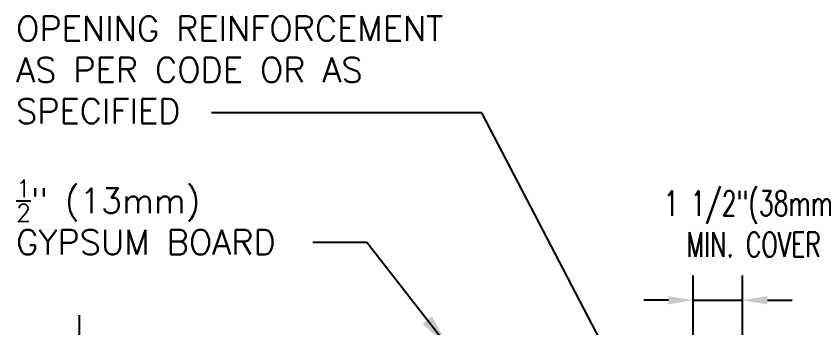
# Model space of a CAD drawing. Header units: inches. Extents: x 47.3 to 95.3, y 146.1 to 209.2.
# Drawn here: x 47.29 to 71.79, y 199.76 to 209.2 of the extents above; entities that cross this region are included whole.
import ezdxf

# ---------------------------------------------------------------- set-up
doc = ezdxf.new("R2010")
doc.units = ezdxf.units.IN
doc.header["$LTSCALE"] = 0.5
doc.header["$MEASUREMENT"] = 0
doc.layers.add('LINE9', color=9, linetype='Continuous')
doc.layers.add('TEXT', color=4, linetype='Continuous')
doc.styles.add('DIM', font='romans.shx', dxfattribs={"width": 0.7})
doc.styles.get("Standard").update_dxf_attribs({"font": 'romans.shx', "height": 0.75})
doc.dimstyles.new('ext_12', dxfattribs={"dimscale": 12, "dimtxt": 0.075, "dimasz": 0.09375, "dimexe": 0.09375, "dimexo": 0.0625, "dimgap": 0.0625, "dimtad": 1, "dimdec": 1, "dimzin": 2, "dimdsep": 46, "dimlunit": 4, "dimtxsty": 'DIM', "dimcen": 0.09, "dimdle": 0.09375, "dimclrt": 4, "dimadec": 0, "dimazin": 0, "dimtfac": 1, "dimtdec": 1, "dimtmove": 2, "dimatfit": 3, "dimfxl": 0, "dimfrac": 2, "dimtolj": 1, "dimtzin": 0, "dimarcsym": 0})
doc.dimstyles.new('ext_8', dxfattribs={"dimscale": 8, "dimtxt": 0.09375, "dimasz": 0.09375, "dimexe": 0.09375, "dimexo": 0.0625, "dimgap": 0.0625, "dimtad": 1, "dimdec": 6, "dimzin": 3, "dimdsep": 46, "dimlunit": 4, "dimtxsty": 'DIM', "dimcen": 0.09, "dimdle": 0.09375, "dimclrt": 4, "dimadec": 0, "dimazin": 0, "dimtfac": 1, "dimtdec": 6, "dimtmove": 2, "dimatfit": 3, "dimfxl": 0, "dimfrac": 2, "dimtolj": 1, "dimtzin": 0, "dimarcsym": 0})

# ---------------------------------------------------------------- blocks, each defined once
blk = doc.blocks.new('*D3')
at = {"layer": 'Defpoints', "color": 0}
for p in [(69.323, 200.592), (69.323, 195.763), (67.823, 194.516)]:
    blk.add_point(p, dxfattribs=at)
at = {"layer": 'TEXT', "color": 0, "lineweight": -2}
for p, q in [((67.823, 195.016), (67.823, 201.342)), ((69.323, 196.263), (69.323, 201.342)), ((67.073, 200.592), (66.323, 200.592)), ((67.823, 200.592), (69.323, 200.592)), ((70.073, 200.592), (70.823, 200.592))]:
    blk.add_line(p, q, dxfattribs=at)
at = {"layer": 'TEXT', "color": 0}
for points in [[(67.073, 200.717), (67.073, 200.467), (67.823, 200.592)], [(70.073, 200.717), (70.073, 200.467), (69.323, 200.592)]]:
    blk.add_solid(points, dxfattribs=at)
at = {"layer": 'TEXT', "color": 4, "insert": (69.656, 202.903), "char_height": 0.75, "attachment_point": 5, "style": 'DIM'}
blk.add_mtext('\\A1;1 1/2"(38mm)\\PMIN. COVER', dxfattribs=at)

msp = doc.modelspace()

# ---------------------------------------------------------------- linework, layer by layer
at = {"layer": 'LINE9'}
msp.add_line((49.2003142, 200.141024), (49.2003142, 194.281649), dxfattribs=at)

# ---------------------------------------------------------------- texts
at = {"layer": 'TEXT', "char_height": 0.75, "attachment_point": 4}
for s, insert, width in [('\\A1;OPENING REINFORCEMENT AS PER CODE OR AS SPECIFIED', (47.2867654, 207.5704358), 14.394399541), ('\\A1;{\\H0.7x;\\S1/2;}" (13mm) GYPSUM BOARD\\P ', (47.2867654, 202.4813795), 10.661835817)]:
    msp.add_mtext(s, dxfattribs=dict(at, insert=insert, width=width))

# ---------------------------------------------------------------- dimensions: what is measured, and where the dimension line sits
at = {"layer": 'TEXT'}
dim = msp.add_linear_dim(base=(69.3227761, 200.591585), p1=(67.8227761, 194.516024), p2=(69.3227761, 195.7634859), text='<>(38mm)\\PMIN. COVER', dimstyle='ext_8', dxfattribs=at)
dim.commit()
dim.dimension.update_dxf_attribs({"geometry": '*D3', "text_midpoint": (69.6558689, 202.9031545), "dimtype": 160})

# ---------------------------------------------------------------- leaders
for points in [[(67.5160072, 194.5695363), (61.4159173, 206.2693139), (53.2084805, 206.2693139)], [(69.3227761, 197.4509859), (79.4403286, 204.03405), (82.4836413, 204.03405)], [(60.4487381, 199.1071085), (57.9196167, 202.3415853), (56.2824623, 202.3415853)]]:
    msp.add_leader(points, dimstyle='ext_12', override={"dimgap": 0.0625, "dimtad": 0}, dxfattribs=at)

doc.saveas('drawing.dxf')
